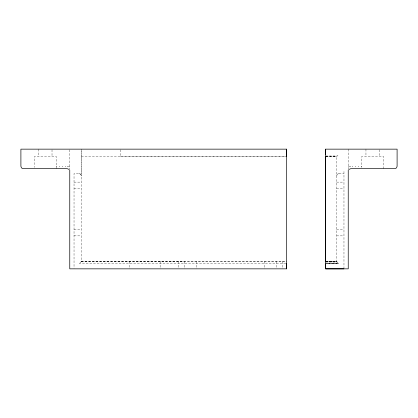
<?xml version="1.0" encoding="UTF-8"?>
<svg xmlns="http://www.w3.org/2000/svg" width="418" height="418" viewBox="0 0 418 418"><rect width="100%" height="100%" fill="white"/><g stroke="black" fill="none" stroke-linecap="round" stroke-linejoin="round"><path stroke-width="0.31" stroke-dasharray="2.09 1.57" d="M81.358 149.796L81.358 176.02M336.642 176.02C336.84 172.43 341.867 173.606 343.967 173.58M79.671 263.209L79.3 263.58L285.907 263.58M80.026 262.854L81.353 261.527L81.358 149.148M336.746 262.065L336.642 156.478L337.974 155.146M337.645 174.045L339.082 173.58M336.642 188.236L343.967 188.225M336.642 235.872L343.967 235.862M325.648 156.024L337.107 156.013M325.648 156.123L336.997 156.118M325.648 156.295L336.824 156.29M120.447 156.447L286.56 156.374M81.358 156.478L286.56 156.463M326.291 156.478L336.642 156.478M78.918 173.58A2.445 2.445 0 0 1 81.332 175.638C80.653 172.357 76.139 173.82 74.033 173.58L74.033 268.199M74.033 182.128L81.358 182.128M336.642 182.128L343.967 182.128M74.033 188.225L81.358 188.225M74.033 229.764L81.358 229.764M336.642 229.764L343.967 229.764M74.033 235.862L81.358 235.862M81.358 261.522L286.56 261.522M81.244 261.642L184.087 261.584M81.176 261.705L286.56 261.647M325.648 261.647L336.756 261.642L326.265 261.569M325.648 261.71L336.824 261.705M325.648 261.793L336.908 261.788M325.648 261.887L336.997 261.882M325.648 261.987L337.107 261.987M325.648 263.58L338.7 263.58L325.648 263.283L338.329 263.209L325.648 263.194M325.648 261.563L336.647 261.527L337.974 262.854M383.625 168.694L383.625 156.478L361.68 156.478L361.68 167.409M379.387 149.759L379.387 156.478M365.954 149.148L365.954 156.478M348.241 149.148L348.241 169.316M343.967 171.516L343.967 268.199M282.275 261.522L282.275 268.847M276.178 261.522L276.178 268.241M264.573 261.522L264.573 268.847M196.173 261.522L196.173 268.847M184.563 261.522L184.563 268.847M178.465 261.522L178.465 268.241M160.141 261.522L160.141 268.847M129.606 261.522L129.606 268.847M120.447 149.759L120.447 156.478M69.759 149.785L69.759 169.316M56.32 168.694L56.32 156.478L34.333 156.478L34.333 167.409M52.02 149.759L52.02 156.478M38.613 149.148L38.613 156.478M361.518 166.249L361.507 166.63L361.518 166.249M358.236 166.249L358.221 166.63L358.236 166.249M348.481 166.63L348.46 167.001L348.481 166.63M355.316 166.249L355.295 166.63L355.316 166.249M352.829 166.249L352.802 166.63L352.829 166.249M350.833 166.249L350.806 166.63L350.833 166.249M349.38 166.249L349.354 166.63L349.38 166.249M69.545 166.981L69.519 166.63L69.54 167.001M56.482 166.249L56.493 166.63L56.482 166.249M59.764 166.249L59.779 166.63L59.764 166.249M62.684 166.249L62.705 166.63L62.684 166.249M65.171 166.249L65.198 166.63L65.171 166.249M67.167 166.249L67.193 166.63L67.167 166.249M68.62 166.249L68.646 166.63L68.62 166.249"/><path stroke-width="0.63" d="M69.759 169.969L69.759 268.847L286.56 268.847L286.56 263.889M286.56 263.58L286.56 263.272M286.56 154.42L286.56 156.463M286.56 154.326L286.56 149.148L20.9 149.148L20.9 166.249L21.365 167.686L22.232 168.428L67.314 168.694L69.043 169.41M325.648 156.379L325.648 261.647M325.648 263.889L325.648 268.852L348.241 268.847L348.241 169.969M325.648 154.394L325.648 153.735M325.648 152.863L325.648 149.148L397.1 149.148L397.1 166.249L396.635 167.686L395.768 168.428L350.686 168.694L348.957 169.41M343.967 268.847L325.648 268.852L325.648 149.153M286.56 149.148L286.56 268.847"/></g></svg>
